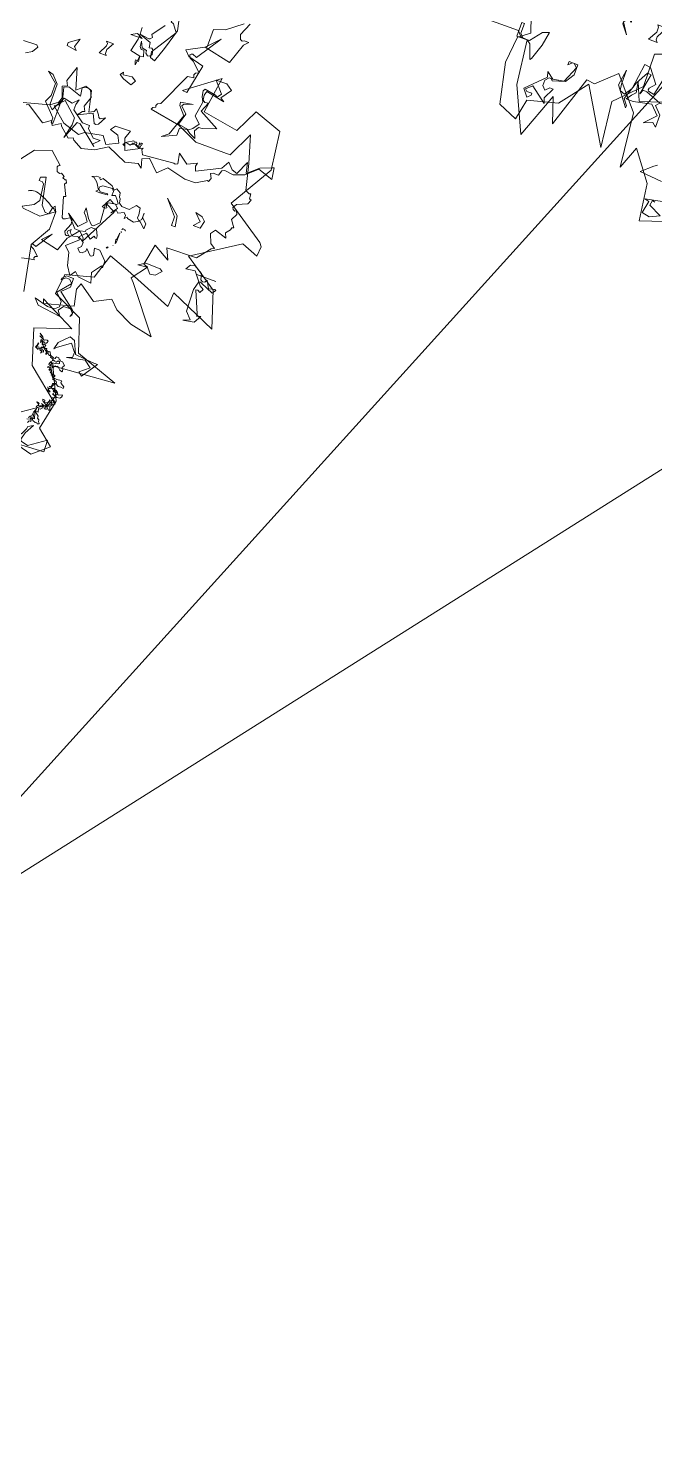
# Model space of a CAD drawing. Header units: metres. Extents: x -71 to 881, y -503 to 661.
# Drawn here: x 265.81 to 272.64, y 155.41 to 170.8 of the extents above; entities that cross this region are included whole.
import ezdxf

# ---------------------------------------------------------------- set-up
doc = ezdxf.new("R2010")
doc.units = ezdxf.units.M
doc.layers.add('04. Pisos', color=8, linetype='Continuous', lineweight=5)
doc.layers.add('ARBRE', color=100, linetype='Continuous', lineweight=13, true_color=0x00ff3f)

# ---------------------------------------------------------------- blocks, each defined once
blk = doc.blocks.new('WMF2', base_point=(0, 0.01))
at = {"color": 251, "lineweight": 0, "true_color": 0x636466}
for points in [[(190.12, -45.33), (178.29, -45.44), (176.89, -43.78), (174.7, -43.59), (173.01, -29.2), (166.39, -14.78), (160.89, -29.58), (158.19, -21.39), (152.68, -38.14), (149.95, -37.75), (143.85, -43.43), (139.57, -38.33), (135.29, -33.25), (133.39, -15.7), (130.63, -23.1), (123.64, -13.73), (121.99, -1.9), (114.39, -4.34)], [(62.22, -27.79), (49.27, -24.43), (44.16, -28.75), (49.49, -33.04), (47.38, -42.86), (52.22, -53.02), (31.88, -54.47), (45.91, -59.56), (49.4, -70.11), (59.14, -74.81), (58.34, -81.44), (49.36, -83.76), (46.84, -91.88), (40.14, -89.34), (24.4, -82.93), (24.01, -87.6), (8.81, -80.93), (12.69, -92.64), (23.58, -100.08), (8.83, -109.56), (3.27, -107.44), (3.01, -110.61), (3.9, -111.79), (16.57, -120.44), (8.22, -134.47), (9.81, -146.85), (18.98, -150.2), (22.71, -142.59), (34.39, -144.58), (32.65, -156.43), (43.16, -148.65), (41.63, -148.52), (39.67, -158.01), (44.92, -159.4), (46.44, -161.06), (40.43, -164.26), (40.42, -170.12), (36.91, -171.27), (31.95, -175.08)], [(122.03, -4.59), (121.2, -8.62), (122.72, -8.94), (116.58, -10.22)], [(119.62, -15.95), (127.05, -16.59), (123.52, -19.64), (122.5, -20.31)], [(119.34, -9.11), (120.19, -9.29), (120.53, -7.61), (116.29, -5.59), (119.5, -4.04), (122.03, -4.59), (122.03, -4.59)], [(177.9, -56.66), (174.32, -45.95), (177.81, -43.34), (178.67, -34.61), (175.87, -21.54), (169.72, -18.91), (168.26, -25.61), (158.55, -28.14), (151.66, -37.02), (141.23, -19.49), (142.97, -34.33), (135.13, -42.17), (135.3, -53.01), (129.01, -55.27)], [(59.11, -34.32), (48.77, -41.31), (47.36, -41.88), (58.37, -50.92), (61.87, -62.25), (50.47, -66), (62.16, -71.92), (61.59, -70.48), (52.23, -72.98), (53.36, -78.3), (52.54, -80.39), (46.99, -76.49), (41.75, -79.1), (39.13, -76.49), (33.51, -73.76), (26.05, -72.12), (37.25, -86.3), (38.33, -87.51), (34.61, -92.45), (35.99, -92.94), (34.69, -99.75), (29.28, -96.73), (30.97, -100.19), (21.09, -100.49), (17.67, -104.7), (16.66, -105.12), (18.28, -106.23), (19.48, -109.18), (18.41, -110.67), (14.49, -109.41), (15.1, -110.95), (13.93, -112.47), (13.73, -113.15), (13.23, -113.37), (14.72, -115.61), (13.76, -117.64), (14.16, -118.66), (14.68, -118.45), (15.39, -118.76), (15.6, -119.27), (14.94, -120.61), (11.56, -121.96), (10.97, -123.39), (11.67, -123.68), (11.74, -125.32), (12.27, -125.11), (13.58, -125.77), (15.6, -134.05), (18.21, -142.77), (22.11, -134.68), (33.61, -134.71), (40.51, -137.9), (50.45, -139.73), (50.16, -140.44), (49.24, -140.81), (49.44, -141.32), (49.15, -142.04), (48.13, -142.44), (43.19, -153.31), (41.06, -153.59), (41.43, -154.51), (41.13, -155.22), (40.11, -155.63), (43.05, -158.46), (44.35, -159.02), (44.76, -160.04), (44.45, -160.3), (43.92, -160.51), (42.49, -159.91), (37.1, -168.03), (40.97, -163.9), (32.15, -161.95), (29.82, -168.64), (28.52, -170), (30.14, -169.93), (30.65, -169.72), (31.37, -170.03), (31.94, -171.46), (30.17, -175.61)], [(57.77, -28.84), (58.63, -30.3), (56.93, -35.37), (57.37, -30.33), (54.22, -29.5), (53.25, -31.47), (53.04, -32.3), (51.55, -33.16), (53.17, -30.11), (53.78, -27.79), (53.47, -27.25), (51.12, -26.63), (45.81, -30.31), (45.66, -26.44), (59.37, -25.77), (58.42, -26.33), (57.77, -28.84), (57.77, -28.84)], [(169.87, -28.84), (169.25, -28.23), (167.56, -28.23), (167.56, -27.6), (168.66, -26.5), (170.48, -28.84), (164.64, -34.67), (165.12, -36.39), (162.8, -34.67), (159.28, -35.28), (156.97, -40.52), (158.19, -41.62), (158.8, -41.62), (159.88, -40.52), (159.88, -41.62), (156.97, -41.62), (156.97, -38.21), (158.8, -35.28), (162.8, -34.07), (163.41, -34.67), (164.03, -34.67), (165.12, -33.45), (165.12, -31.75), (164.03, -30.53), (162.8, -31.75), (161.71, -31.75), (163.41, -28.23), (162.8, -26.5), (168.04, -30.53), (169.87, -28.84), (169.87, -28.84)], [(57.77, -59.77), (57.34, -59.74), (56.99, -59.99), (56.55, -59.99), (56.22, -59.81), (56.35, -59.33), (56.48, -59.08), (57.01, -58.91), (57.45, -59.12), (57.71, -59.07), (57.42, -58.35), (56.8, -58.47), (56.47, -58.28), (56.73, -57.56), (56.31, -57.33), (55.87, -57.53), (55.75, -56.92), (54.93, -56.6), (54.8, -56.85), (54.47, -56.9), (54, -55.88), (52.71, -55.43), (52.29, -55.4), (52.19, -55.8), (52.04, -56.06), (51.25, -56.07), (50.96, -55.61), (50.83, -55.62), (50.67, -55.53), (50.58, -55.28), (49.76, -55.18), (48.77, -54.33), (49.22, -53.47), (49.17, -53.21), (48.84, -53.17), (48.7, -52.42), (48.83, -52.17), (49.57, -52.45), (49.82, -52.58), (49.78, -52.67), (50.67, -53.46), (51.2, -53.08), (51.37, -53.18), (51.41, -53.31), (52.03, -52.33), (52.28, -52.54), (52.29, -52.9), (52.25, -52.99), (52.13, -53.02), (52.29, -53.33), (52.38, -53.6), (52.8, -53.6), (52.54, -52.26), (51.6, -50.66), (51.34, -50.52), (51.27, -50.28), (50.74, -50.44), (50.57, -50.33), (50.48, -50.06), (50.84, -49.82), (50.98, -49.78), (50.89, -49.52), (49.55, -49.37), (48.16, -49.5), (47.78, -49.18), (48, -48.98), (47.85, -48.67), (46.68, -47.94), (46.65, -47.37), (47.56, -47.53), (48.39, -47.43), (48.9, -47.71), (48.98, -47.97), (49.76, -47.72), (50.3, -46.68), (50.19, -46.3), (49.75, -46.27), (49.22, -46.45), (49.02, -45.79), (48.86, -45.72), (48.68, -46.06), (48.07, -45.73), (47.44, -44.86), (46.32, -45.35), (46.14, -45.25), (46.23, -44.64), (46.6, -44.17), (47.56, -44.03), (48.1, -44.22), (48.58, -43.15), (48.01, -42.73), (47.85, -42.43), (48.07, -42.2), (48.76, -42.13), (48.17, -41.4), (48.71, -40.58), (48.32, -39.48), (48.7, -39.37), (49.37, -39.95), (49.47, -40.2), (49.63, -40.29), (49.94, -40.13), (49.49, -39.35), (50.01, -39.4), (50.51, -39.88), (50.54, -40.02), (50.86, -39.85), (50.83, -39.28), (51.31, -38.78), (51.84, -38.83), (51.55, -37.7), (51.59, -37.62), (52.39, -37.81), (52.44, -37.5), (51.18, -36.52), (51.08, -36.13), (51.12, -35.83), (50.51, -35.51), (50.45, -34.8), (50.07, -34.49), (50.03, -34.34), (50.2, -34.23), (50.61, -34.11), (50.82, -34.33), (51.37, -34.3), (52.2, -34.62), (52.47, -34.77), (52.63, -35.28), (52.87, -35.21), (52.86, -34.42), (52.76, -34.37), (52.7, -34.11), (53.34, -34.14), (53.62, -33.41)], [(54.16, -34.45), (53.24, -34.74), (53.05, -35.07), (52.92, -35.12), (53.11, -35.44), (53.43, -35.41), (53.84, -35.06), (53.53, -35.66), (53.04, -35.95), (52.98, -36.7), (52.93, -36.78), (52.55, -36.04), (52.54, -35.47), (52.19, -35.28), (51.91, -35.35), (52.44, -37.08), (52.39, -37.16), (52.45, -37.28), (52.71, -37.43), (52.87, -37.29), (53.01, -37.03), (52.38, -38.45), (52.36, -39.1), (52.67, -39.15), (52.85, -39.25), (52.39, -39.66), (52.26, -39.92), (52.49, -40.27), (53.02, -40.55), (52.98, -40.64), (52.41, -40.45), (52.16, -40.32), (52.31, -39.62), (51.9, -39.53), (51.76, -39.57), (51.81, -39.69), (51.02, -39.94), (51.02, -40.16), (51.11, -40.42), (51.46, -40.59), (50.47, -40.19), (49.85, -40.29), (49.72, -40.33), (49.57, -40.61), (49.49, -40.55), (49.46, -40.43), (49.28, -40.54), (49.15, -40.81), (49.22, -41.05), (48.9, -41.88), (48.95, -42.01), (49.46, -41.85), (49.82, -40.94), (49.95, -40.7), (51.24, -41.37), (51.43, -41.67), (51.53, -42.07), (50.86, -41.92), (50.77, -41.24), (50.48, -41.18), (49.74, -41.56), (49.46, -42.27), (49.5, -42.42), (49.41, -42.59), (49.24, -42.27), (48.89, -42.32), (48.63, -42.83), (49.09, -43.19), (49.12, -43.32), (49.21, -43.37), (48.38, -43.7), (48.25, -43.95), (48.36, -44.36), (48.89, -44.41), (49.31, -44.64), (48.96, -44.87), (48.46, -44.41), (48.27, -44.32), (47.88, -45.08), (47.97, -45.33), (48.55, -45.65), (48.68, -45.4), (48.96, -45.31), (49.3, -45.49), (49.06, -45.7), (50.1, -46.26), (50.9, -45.79), (50.93, -45.72), (50.82, -45.31), (50.42, -45.22), (50.17, -45.09), (50.28, -44.9), (51.03, -45.31), (51.03, -45.54), (51.44, -46.19), (51.18, -45.85), (51.02, -45.76), (50.63, -46.1), (50.58, -46.17), (50.67, -46.44), (50.83, -46.52), (51.09, -46.45), (50.35, -46.83), (50.42, -47.09), (50.26, -47.21), (50.42, -47.72), (49.49, -48.01), (49.31, -48.35), (49.49, -48.67), (50.03, -48.84), (50.3, -48.99), (50.77, -48.92), (50.44, -48.95), (51.22, -49.71), (51.11, -49.74), (51.31, -50.19), (51.71, -50.04), (51.65, -50.13), (51.4, -50.23), (51.47, -50.48), (52.03, -50.67), (52.29, -50.82), (52.12, -51.17), (52.29, -51.69), (52.54, -51.59), (52.57, -51.17), (52.63, -51.43), (52.9, -51.36), (52.76, -51.82), (52.87, -52.23), (53.49, -52.1), (53.75, -52.03), (53.04, -52.74), (52.85, -53.52), (52.92, -53.78), (53.01, -53.82), (53.28, -53.74), (53.5, -52.87), (53.5, -53.31), (53.09, -54.09), (52.87, -53.87), (52.85, -53.74), (50.74, -54.16), (50.47, -54.45), (50.6, -54.86), (51.14, -55.04), (51.55, -54.48), (51.91, -54.45), (52.09, -54.54), (52.03, -54.61), (52.09, -54.76), (52.39, -54.6), (52.42, -54.73), (52.51, -54.77), (52.77, -54.69), (52.92, -54.44), (52.77, -54.92), (53.44, -55.27), (53.59, -55.23), (53.84, -55.36), (53.75, -55.52), (53.79, -55.66), (54.35, -55.63), (54.31, -55.72), (54.95, -56.16), (55.21, -56.29), (55.34, -56.28), (55.36, -55.82), (55.49, -55.58), (55.61, -55.96), (55.42, -56.31), (56.6, -57.37), (57.04, -57.37), (57.3, -57.31), (57.27, -56.95), (57.18, -56.7), (56.58, -56.58), (56.42, -56.07), (56.77, -56.03), (57.04, -55.74), (57.17, -55.49), (57.04, -55.96), (57.15, -56.34), (57.42, -56.28), (57.5, -56.1), (57.66, -56.41), (57.75, -56.66), (58.41, -56.45), (58.45, -56.16), (58.7, -56.5), (59.31, -56.82), (58.99, -57.43), (58.98, -58.29), (58.79, -58.19), (59.04, -56.9), (58.99, -56.77), (58.39, -57.11), (58.15, -56.74), (57.97, -56.66), (57.71, -56.74), (57.66, -57.05), (57.53, -57.31), (56.88, -57.52), (57.28, -58.16), (57.46, -58.26), (57.59, -58.22), (57.82, -59.01), (58.22, -58.91), (58.37, -58.64), (58.47, -59.68), (57.96, -59.2), (57.81, -59.24), (57.85, -59.58), (57.93, -59.84), (59.21, -60.53), (58.92, -60.47), (58.77, -60.73), (58.88, -60.98), (59.17, -61.05), (59.42, -61.39), (58.22, -60.54), (57.77, -59.77), (57.77, -59.77)], [(128.46, -38.94), (133.52, -40.99), (134.82, -41.11), (135.39, -39.6), (134.06, -46.44), (135.36, -46.55), (137.61, -42.55), (139.52, -36.52), (138.12, -34.62), (138.22, -33.95), (142.72, -39.97), (141.89, -45.21), (141.95, -40.55), (141.61, -38.48), (139.96, -37.89), (138.27, -40.36), (137.04, -48.82), (135.07, -48.6), (131.68, -44.07), (133.27, -42.27), (133.42, -41.67), (133.14, -41.28), (131.16, -40.93), (130.09, -45.87)], [(127.86, -39.54), (126.03, -38.33), (124.94, -37.24), (127.24, -38.94), (128.46, -38.94), (129.55, -37.85), (127.24, -35.41), (127.24, -31.39), (128.46, -32.48), (131.38, -31.39), (127.86, -34.91), (130.76, -37.85), (136.62, -36.62), (138.93, -36.62), (137.71, -38.33), (136.62, -39.54), (137.23, -43.08), (134.79, -37.24), (127.86, -39.54), (127.86, -39.54)], [(174.7, -43.59), (178.13, -43.59), (178.13, -48.16), (177.26, -48.16), (177.26, -44.83), (176.02, -43.59), (173.91, -43.59), (170.9, -47.37), (168.8, -48.16), (169.68, -43.59), (171.36, -38.49), (171.81, -38.05), (173.47, -42.7), (174.7, -43.59), (174.7, -43.59)], [(40.86, -56.38), (43.16, -58.19), (49.01, -56.98), (47.19, -57.59), (47.19, -59.3), (49.01, -61.74), (53.04, -58.82), (53.65, -58.19), (53.04, -60.53), (50.1, -63.43), (48.41, -62.83), (46.7, -58.82), (40.86, -58.19), (39.03, -58.19), (42.55, -52.98), (43.78, -54.06), (40.86, -56.38), (40.86, -56.38)], [(136.37, -58.45), (136.37, -57.37), (135.76, -56.76), (138.68, -56.76), (136.98, -59.69), (136.98, -61.39), (137.47, -62), (134.54, -62), (136.37, -58.45), (136.37, -58.45)], [(147.98, -61.05), (146.87, -62.15), (146.26, -62.15), (145.66, -61.53), (145.66, -59.83), (146.26, -60.44), (146.87, -60.44), (147.98, -59.23), (145.66, -55.68), (147.98, -58.61), (147.98, -61.05), (147.98, -61.05)], [(64.7, -71.27), (60.09, -70.06), (57.77, -70.06), (56.55, -71.27), (56.55, -72.98), (58.86, -75.3), (55.34, -79.44), (56.55, -80.53), (57.77, -80.53), (58.86, -79.44), (58.86, -80.05), (57.77, -81.14), (55.34, -81.14), (55.34, -78.22), (57.77, -75.92), (52.42, -71.77), (51.91, -71.27), (51.91, -70.06), (52.42, -69.46), (51.91, -70.67), (53.02, -71.77), (55.34, -71.77), (56.55, -70.06), (55.34, -68.37), (63.01, -69.46), (64.7, -71.27), (64.7, -71.27)], [(73, -81.67), (70.51, -82.25), (69.1, -82.43), (69.35, -83.04), (69.14, -83.51), (68.47, -83.79), (70.41, -85.67), (71.27, -86.04), (71.55, -86.71), (71.33, -86.9), (71, -87.03), (70.05, -86.62), (66.45, -92.02), (69.04, -89.28), (63.17, -87.99), (61.62, -92.45), (60.75, -93.34), (61.84, -93.29), (62.18, -93.16), (62.64, -93.37), (63.02, -94.3), (61.86, -97.06), (62.03, -98.49), (62.51, -98.7), (62.64, -99.03), (64.13, -98.04), (64.8, -97.78), (65.29, -97.98), (67.08, -104.41), (66.4, -104.68), (68.19, -108.14), (67.94, -108.55), (67.68, -108.66), (68.1, -109.68), (68.37, -109.56), (69.29, -109.9), (69.08, -110.38), (70.18, -111.12), (70.78, -110.87), (71.7, -111.21), (72.22, -112.5), (72.02, -112.99), (71.4, -113.23), (75.46, -116.88), (80.69, -115.04), (86.12, -108.09)], [(78.25, -102.36), (77.89, -102.55), (77.49, -102.7), (77.07, -102.81), (76.62, -102.9), (76.15, -102.93), (75.62, -102.89), (75.04, -102.76), (74.41, -102.57), (73.74, -102.32), (73.05, -102.03), (72.35, -101.7), (71.67, -101.35), (70.98, -101), (70.34, -100.64), (69.73, -100.29), (69.19, -99.97), (68.7, -99.67), (68.31, -99.43), (68.02, -99.24), (67.83, -99.11), (67.77, -99.08), (67.77, -93.28), (71.55, -86.71), (68.73, -71.99)], [(95.72, -146.4), (91.23, -146.56), (90.77, -146.01), (91.89, -144.08), (93.76, -142.97)], [(18.5, -90.74), (17.84, -93.61), (20.02, -96.45), (22.98, -96.02), (22.05, -97.63), (20.72, -98), (17.93, -96.37), (17.41, -94.37), (16.65, -93.94), (15.97, -94.11), (15.49, -94.96), (14.21, -92.52), (12.21, -93.06), (11.86, -92.86), (12.6, -91.6), (16.89, -93.51), (17.23, -93.72), (17.84, -93.61), (16.91, -92.52), (15.64, -91.79), (16.37, -90.52), (17.22, -91.02), (17.83, -90.91), (14.87, -83.79), (14.78, -83.17), (13.49, -83.45), (14.87, -81.07), (17.86, -80.56), (18.47, -80.47), (16.28, -81.33), (18.28, -83.52), (18.5, -90.74), (18.5, -90.74)], [(55.55, -83.45), (56.85, -81.67), (58.61, -84.37), (59.53, -88.36), (61.31, -90.12), (57.78, -93.28), (58.61, -94.11), (61.31, -93.28), (62.23, -94.11), (62.23, -94.58), (61.31, -95.5), (61.31, -94.58), (60.48, -93.73), (58.61, -95.97), (56.85, -96.33), (56.85, -96.8), (55.55, -98.2), (53.79, -98.2), (52.87, -96.33), (52.87, -95.5), (53.33, -95.5), (53.79, -95.97), (54.63, -94.58), (56.39, -95.97), (58.23, -94.11), (56.85, -93.28), (56.39, -92.81), (56.39, -91.51), (57.31, -90.59), (56.39, -89.66), (55.55, -89.66), (54.63, -90.59), (54.63, -91.51), (52.87, -89.66), (52.41, -89.66), (51.93, -90.12), (52.41, -92.34), (50.63, -92.34), (47.94, -89.66), (47.94, -87.42), (48.41, -87.89), (50.63, -84.84), (49.71, -81.67), (54.16, -82.15), (55.55, -83.45), (55.55, -83.45)], [(30.71, -93.26), (29.79, -92.67), (31.51, -90.88), (33.12, -90.61), (34.74, -92.37), (37.69, -92.07), (35.5, -93.43), (30.71, -93.26), (30.71, -93.26)], [(58.61, -95.97), (60.32, -95.97), (63.86, -99.98), (59.71, -97.06), (57.39, -99.38), (58.61, -101.21), (59.21, -101.81), (59.21, -103.52), (57.39, -100.59), (55.69, -98.89), (55.08, -98.89), (53.39, -100.59), (53.87, -107.05), (50.45, -105.22), (56.79, -93.05), (56.79, -94.14), (58.61, -95.97), (58.61, -95.97)], [(12.72, -95.5), (19.16, -95.5), (12.72, -95.5), (12.72, -95.5)], [(46.51, -96.62), (46.65, -96.16), (46.74, -95.97), (46.95, -97.29), (46.8, -97.34), (46.58, -99.41), (46.49, -99.57), (46.51, -96.62), (46.51, -96.62)], [(47.28, -95.16), (47.15, -95.21), (47.28, -95.16), (47.28, -95.16)], [(48.48, -94.16), (48.71, -93.73), (48.96, -93.86), (48.64, -94.24), (48.48, -94.16), (48.48, -94.16)], [(78.38, -97.12), (74.97, -98.96), (73.76, -100.65), (74.37, -105.9), (74.97, -106.51), (76.08, -106.51), (76.08, -107.72), (74.37, -108.33), (72.54, -99.56), (70.84, -97.73), (69.62, -97.73), (69.14, -100.05), (68.53, -100.65), (67.9, -98.96), (72.05, -96.02), (77.9, -96.64), (78.38, -97.12), (78.38, -97.12)], [(45.08, -100.81), (45.46, -101.12), (45.03, -100.9), (45.08, -100.81), (45.08, -100.81)], [(45.94, -101.27), (45.76, -101.16), (46.23, -100.87), (46.06, -101.21), (45.94, -101.27), (45.94, -101.27)], [(46.06, -100), (46.17, -99.95), (46.26, -100.23), (46.22, -100.08), (46.06, -100), (46.06, -100)], [(41.84, -105.25), (43.62, -104.29), (45.73, -104.74), (46.01, -105.12), (46.77, -104.41), (46.73, -105.44), (47.43, -106.2), (49.22, -105.25), (49.85, -105.94), (51.28, -104.6), (49.82, -106.67), (50.87, -107.74), (52.95, -107.44), (53.69, -106.82), (53.01, -105.71), (53.39, -105.43), (54.48, -105.47), (52.9, -108.54), (51.53, -107.75), (50.51, -107.72), (50.13, -108.07), (50.82, -109.11), (51.79, -110.25), (52.85, -109.93), (52.79, -111.31), (53.49, -112.07), (56.63, -111.82), (57.39, -111.12), (57.42, -110.48), (56.72, -109.72), (54.29, -109.98), (54.31, -109.62), (56.73, -109.36), (58.12, -109.4), (57.43, -110.12), (58.73, -112.28), (60.09, -113.37), (60.82, -113.4), (59.39, -114.07), (58.29, -114.03), (58.31, -113.66), (57.96, -113.28), (57.27, -113.98), (53.82, -112.76), (52.77, -111.68), (52.09, -112.38), (50.71, -111.59), (50.41, -110.19), (50.06, -109.81), (49.75, -108.42), (48.76, -107.65), (46.27, -107.55), (44.45, -109.59), (43.06, -109.17), (42.78, -107.03), (42.83, -106.03), (42.2, -105.27), (41.44, -105.97), (41.35, -108.07), (41.41, -106.7), (39.72, -105.17), (39.79, -103.4), (41.84, -105.25), (41.84, -105.25)], [(41.84, -105.25), (41.63, -105.03), (41.84, -105.25), (41.84, -105.25)], [(23.77, -111.52), (26.08, -113.84), (23.77, -113.24), (22.56, -112.13), (23.16, -109.69), (25.47, -109.69), (23.77, -111.52), (23.77, -111.52)], [(31.94, -110.31), (36.07, -115.05), (31.32, -110.9), (30.71, -107.38), (31.94, -107.38), (31.94, -110.31), (31.94, -110.31)], [(89.18, -128.05), (81.01, -130.16), (79.28, -131.51), (78.66, -131.81), (78.08, -133.54), (79.32, -137.06), (77.83, -137.7), (78.59, -139.25), (76.91, -144.21), (74.85, -137.35), (72.31, -139.57), (70.12, -138.82), (68.65, -132.15), (67.1, -132.91), (66.75, -133.95), (65.48, -132.37), (65.1, -131.6), (64.53, -131.41), (63.1, -132.21), (64.5, -129.59), (65.26, -129.22), (65.84, -129.4), (67.29, -132.34), (71.77, -130.12), (70.62, -131.65), (69.87, -131.93), (70.65, -133.46), (69.51, -136.82), (70.57, -138.98), (71.73, -139.36), (73.23, -138.72), (72.87, -136.03), (77.25, -137.51), (78.75, -136.87), (77.7, -132.76), (78.24, -131.16), (79.66, -130.35), (74.87, -126.28), (69.33, -124.41), (67.74, -125.68), (61.86, -126.76), (60.09, -124.38), (56.38, -126.21), (57.56, -128.41), (60.34, -129.35), (59.17, -130.88), (54.25, -131.01), (55.18, -128.25), (53.81, -124.69), (48.67, -127.32), (48.87, -126.75), (48.11, -125.21), (37.91, -126.12), (37.44, -125.97), (36.67, -126.35), (37.35, -129.67), (33.92, -127.23), (30.88, -128.65), (31.23, -127.59), (30.59, -126.09), (23.17, -129.77), (21.67, -132.34), (19.86, -130.44), (18.12, -129.86), (16.15, -134.19), (15.36, -130.85), (11.87, -133.9), (8.32, -135.28), (7.59, -135.54), (7.07, -131.77), (12.02, -133.45), (15.55, -130.27), (19.06, -129.03), (22.02, -129.38), (22.79, -129), (23.33, -127.38), (25.15, -127.33), (25.92, -126.95), (25.23, -125.56), (25.63, -124.43), (26.08, -124.57), (29.34, -122.59), (32.94, -122.53), (39.22, -124.13), (42.07, -121.37), (45.72, -125.04), (47.88, -123.97), (47.05, -121.13), (48.46, -122.25), (52.55, -121.18), (59.04, -124.03), (62.95, -121.62), (67.02, -120.56), (70.08, -122.22), (70.5, -122.88), (71.99, -122.24), (75.25, -125.13), (75.62, -125.9), (78.11, -124.29), (78.79, -125.68), (81.26, -124.08), (87.26, -128.05), (88.02, -127.64)], [(81.01, -137.11), (81.01, -130.16), (79.79, -128.95), (77.48, -133.7), (74.56, -133.08), (72.85, -134.78), (73.33, -133.08), (73.33, -131.26), (69.33, -128.34), (67, -128.34), (67, -127.23), (64.57, -124.92), (62.26, -124.92), (64.09, -123.1), (63.48, -122.5), (69.93, -127.84), (71.03, -127.84), (73.33, -122), (72.24, -126.63), (72.24, -128.95), (76.88, -133.08), (78.71, -131.26), (78.09, -131.26), (78.09, -124.92), (78.71, -124.92), (78.71, -126.63), (82.71, -130.78), (81.61, -133.08), (81.61, -137.11), (85.03, -140.02), (83.32, -139.54), (81.01, -137.11), (81.01, -137.11)], [(54.16, -127.33), (52.25, -128.51), (51.85, -128.21), (51.22, -128.34), (51.11, -128.15), (50.9, -127.48), (50.6, -127.43), (50.52, -127.17), (50.44, -127.11), (50.17, -127.21), (50.23, -128.35), (50.16, -128.51), (50.16, -128.08), (50.07, -128.03), (49.62, -128.66), (49.33, -128.62), (49.38, -127.89), (49.74, -127.62), (49.57, -127.32), (49.82, -127.23), (49.84, -126.81), (51.76, -127.71), (51.74, -127.58), (52.22, -127.74), (52.33, -127.68), (51.98, -127.29), (52.17, -127.38), (52.57, -127.26), (52.83, -126.75), (53.96, -127.11), (54.74, -127.1), (54.8, -126.57), (54.93, -126.53), (54.96, -126.46), (54.93, -126.32), (54.74, -126.22), (54.51, -126.31), (54.41, -126.05), (55.06, -126.28), (54.16, -127.33), (54.16, -127.33)], [(28.56, -153.92), (30.94, -150.53), (29.67, -149.64), (35.82, -150.93), (36.23, -149.61), (35.92, -147.95), (35.22, -147.45), (34.02, -147.66), (35.31, -144.47), (28.78, -140.9), (33.22, -139.51), (34.42, -139.31), (35.29, -137.92), (34.3, -135.76), (36.32, -136.63), (37.59, -137.52), (39.98, -137.11), (40.07, -134.73), (44.54, -132.73), (42.46, -134.33), (40.08, -141.29), (42.26, -143.89), (42.45, -144.97), (38.49, -145.64), (41.28, -144.68), (41.66, -143.99), (39.59, -141.99), (40.67, -138.22), (37.1, -137.61), (35.99, -138.41), (34.61, -140.39), (36.71, -142.49), (35.82, -147.35), (36.59, -148.94), (36.91, -150.74), (36.53, -151.43), (32.84, -150.83), (32.14, -150.33), (31.15, -151.75), (34.23, -155.28), (30.66, -155.41), (28.56, -153.92), (28.56, -153.92)], [(59.05, -144.81), (61.87, -145.83), (63.32, -146.72), (62.67, -147.76), (62.48, -146.91), (59.55, -147.25), (58.09, -146.36), (59.05, -144.81), (59.05, -144.81)], [(59.93, -151.15), (60.32, -152.23), (60.38, -152.67), (59.29, -152.55), (59.49, -154.26), (58.26, -154.43), (58.99, -156.48), (59.78, -156.36), (60.39, -157.12), (60.6, -158.84), (59.69, -157), (58.12, -156.61), (58.04, -155.76), (57.3, -155.21), (56.47, -155.37), (55.94, -156.07), (56.34, -157.53), (56.79, -157.86), (57.66, -157.75), (57.9, -159.41), (61.78, -160.83), (58.66, -160.38), (58.28, -160.48), (57.75, -161.18), (58.26, -161.95), (55.2, -166.06)], [(61.9, -163.05), (61.78, -160.83), (61.83, -159.09), (62.73, -154.97), (59.49, -154.26), (59.93, -151.15), (59.93, -151.15)], [(70.48, -153.72), (70.48, -154.59), (70.98, -155.09), (68.65, -155.09), (70, -152.75), (70, -151.4), (69.61, -150.88), (71.95, -150.88), (70.48, -153.72), (70.48, -153.72)], [(82.25, -150.59), (79.04, -152.94), (79.92, -150.11), (79.04, -149.13), (82.25, -149.63), (82.25, -150.59), (82.25, -150.59)], [(56.45, -156.83), (51.18, -165.09), (52.99, -167.49), (53.79, -167.78), (53.24, -170.6), (52.14, -171.11), (51.01, -165.85), (52.98, -159.15), (54.67, -154.45), (56.12, -154.97), (56.45, -156.83), (56.45, -156.83)], [(62.6, -160.74), (60.66, -159.76), (64.44, -159.76), (62.6, -160.74), (62.6, -160.74)]]:
    blk.add_lwpolyline(points, dxfattribs=at)

msp = doc.modelspace()

# ---------------------------------------------------------------- linework, layer by layer
at = {"color": 240, "true_color": 0xed1f24}
msp.add_lwpolyline([(19.792, 352.623), (71.019, 284.592), (166.383, 275.899), (221.504, 251.722), (272.445, 217.382), (279.494, 177.648), (249.184, 144.143), (220.524, 93.095), (211.24, 72.959), (204.391, 63.079)], dxfattribs=at)
at = {"layer": '04. Pisos'}
msp.add_lwpolyline([(99.448, 151.453), (117.705, 162.876), (159.987, 95.009), (337.22, 206.606), (265.236, 322.235), (87.866, 210.763), (100.544, 190.448), (82.018, 178.809), (99.448, 151.453)], dxfattribs=at)

# ---------------------------------------------------------------- block references
at = {"layer": 'ARBRE', "color": 251, "lineweight": 5, "true_color": 0x636466, "xscale": 0.03451886634015593, "yscale": 0.03451886634015593, "zscale": 0.03451886634015593, "rotation": 160.1685466476646}
for p in [(276.41, 167.21), (267.151, 164.787)]:
    msp.add_blockref('WMF2', p, dxfattribs=at)

doc.saveas('drawing.dxf')
